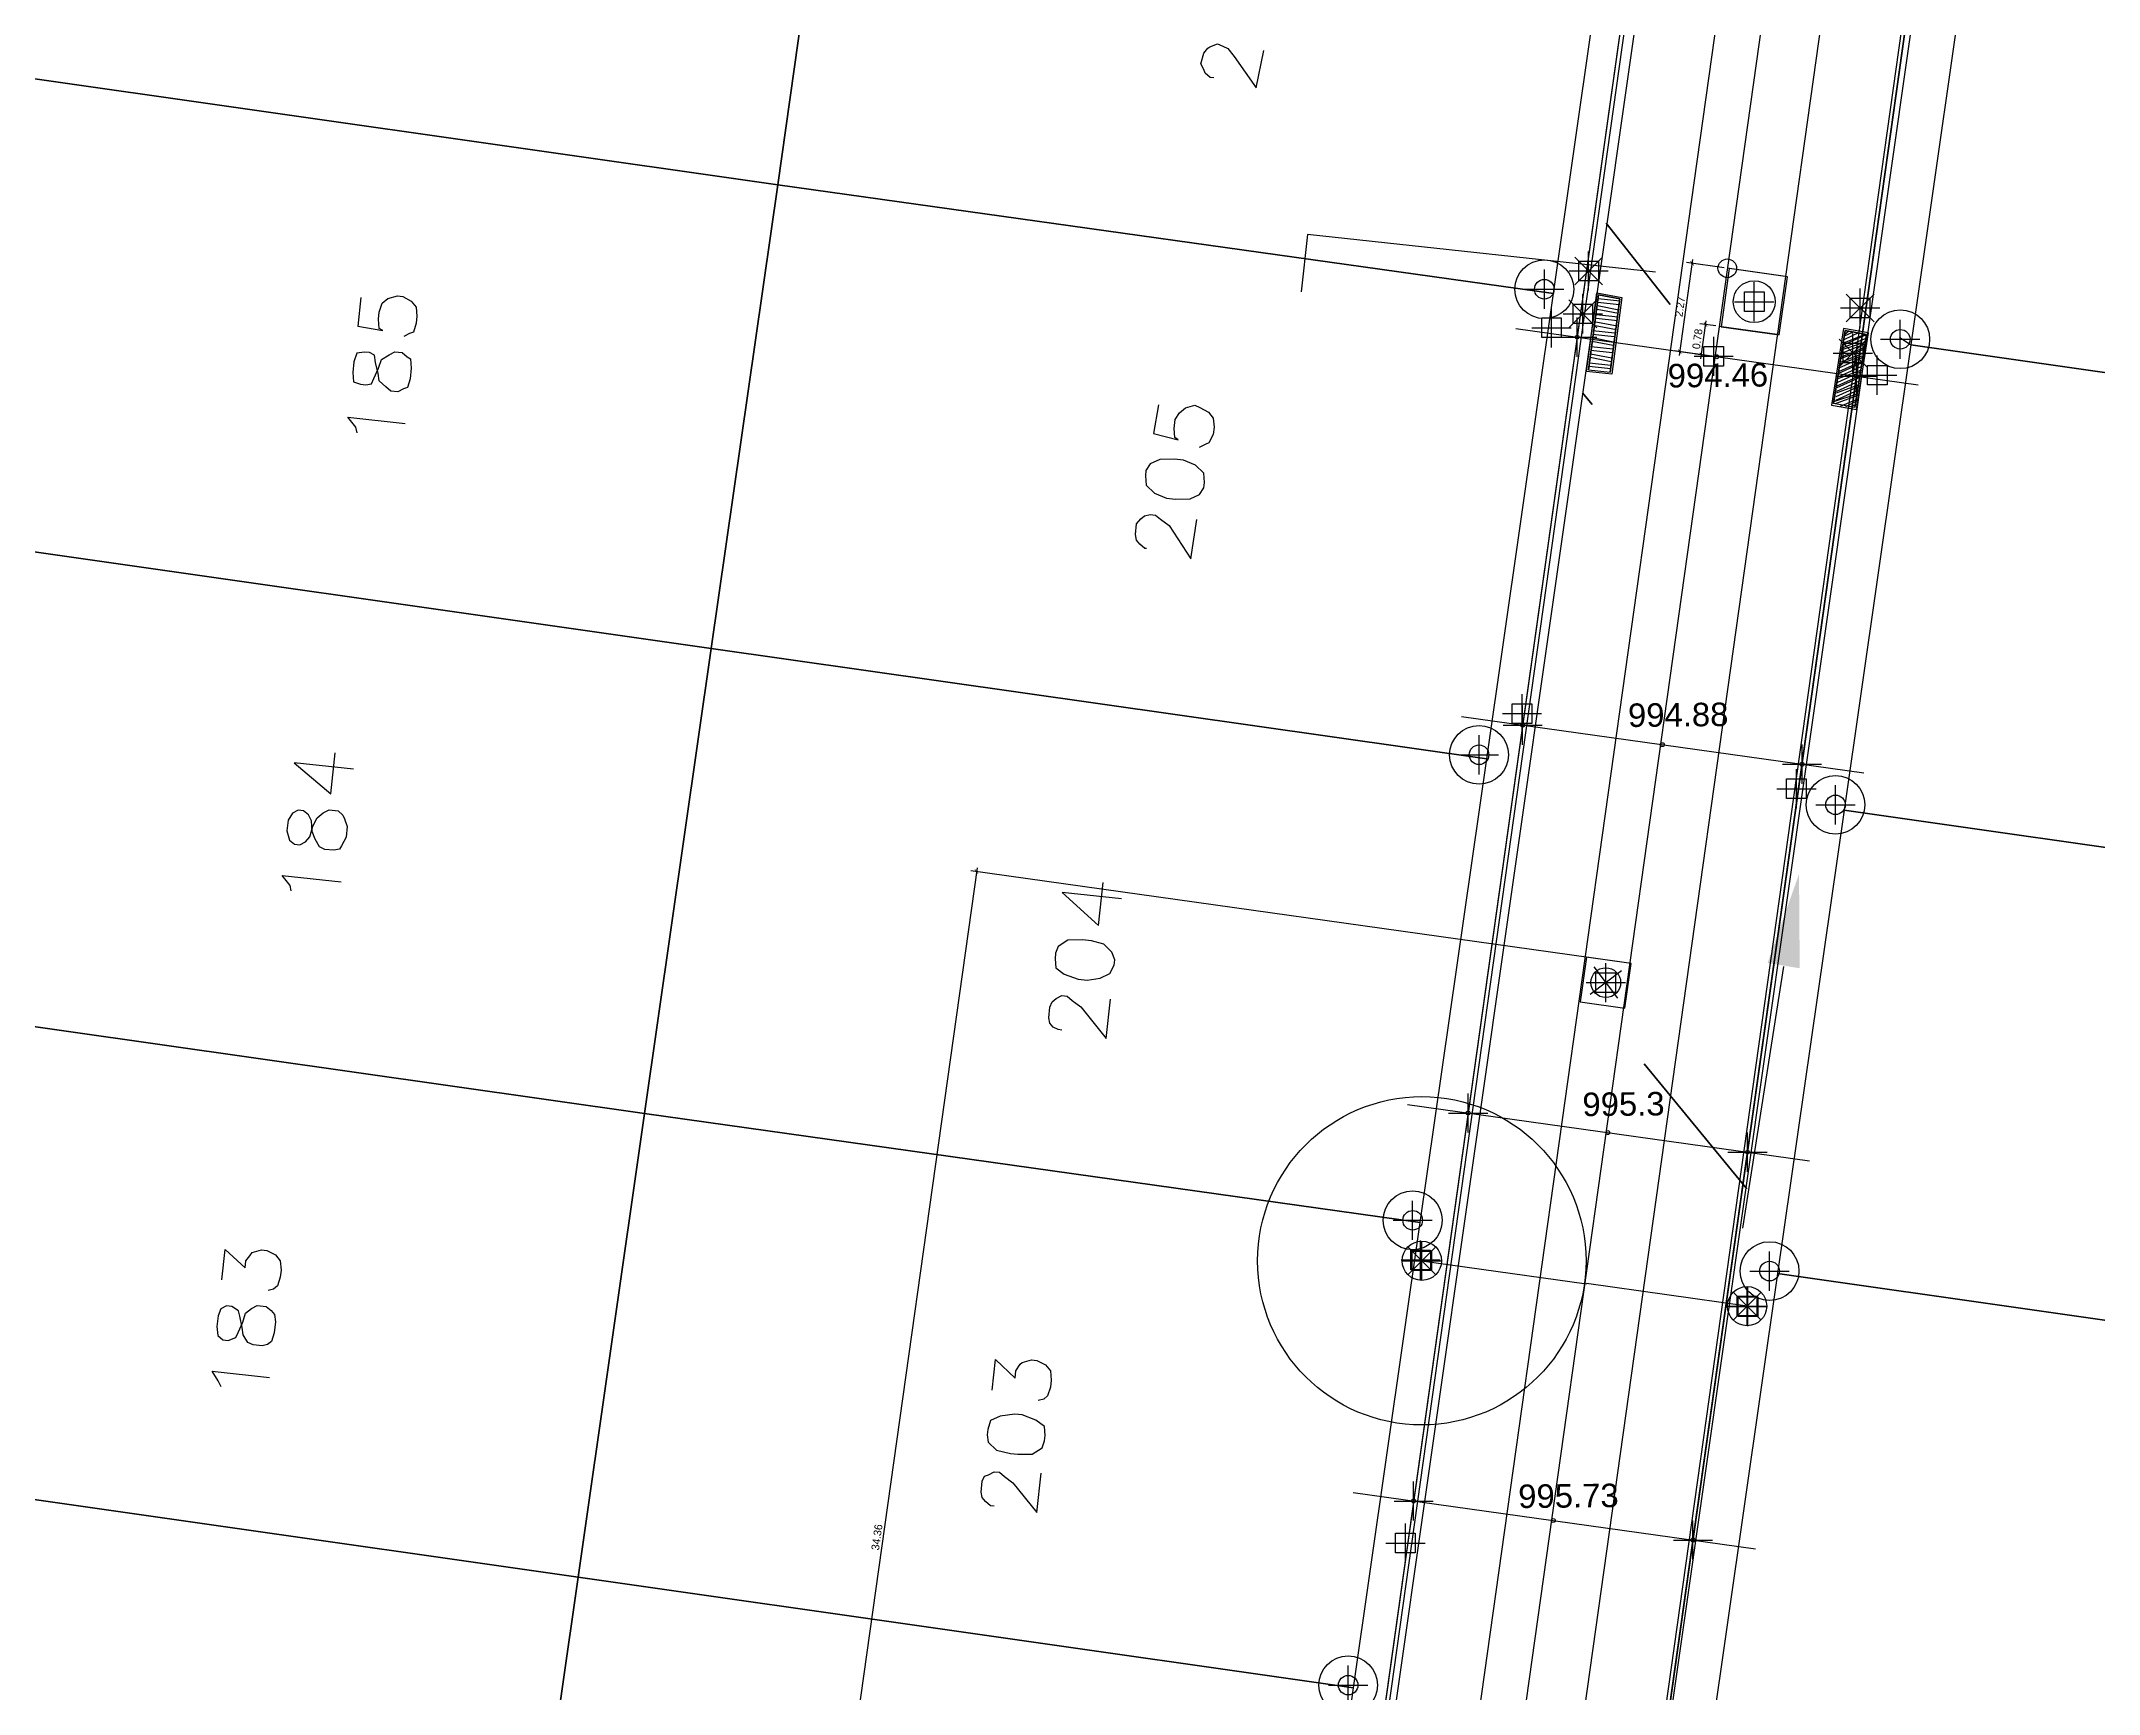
# Model space of a CAD drawing. Header units: metres. Extents: x 678 to 2349, y 417 to 1219.
# Drawn here: x 926.9 to 979.4, y 1070.9 to 1113.1 of the extents above; entities that cross this region are included whole.
import ezdxf

# ---------------------------------------------------------------- set-up
doc = ezdxf.new("R2010")
doc.units = ezdxf.units.M
doc.header["$PDMODE"] = 32
doc.header["$PDSIZE"] = 1.5
for name, color, linetype in [('12-CONDICIONES EXISTENTES', 2, 'Continuous'), ('C-ANNO-MATC-TEXT', 150, 'Continuous'), ('C-ROAD-PROF-TEXT', 11, 'Continuous'), ('LOTE 243', 1, 'Continuous'), ('PUNTOS V', 4, 'Continuous'), ('V-NODE', 1, 'Continuous'), ('V-SITE-VEGE', 80, 'Continuous')]:
    doc.layers.add(name, color=color, linetype=linetype)
for name, color, linetype, true_color in [('PDF2_area escolar', 7, 'Continuous', 0x989898), ('PDF_Geometry', 7, 'Continuous', 0x797979), ('PDF_Solid Fills', 7, 'Continuous', 0x797979)]:
    doc.layers.add(name, color=color, linetype=linetype, true_color=true_color)
doc.styles.add('CITY2', font='stylu.ttf', dxfattribs={"height": 0.2})
doc.styles.get("Standard").update_dxf_attribs({"font": 'arial.ttf'})
doc.dimstyles.new('COTAS2', dxfattribs={"dimtxt": 0.02, "dimasz": 0.1, "dimexe": 0.15, "dimexo": 0.08, "dimgap": 0.05, "dimtad": 1, "dimzin": 0, "dimdsep": 46, "dimtxsty": 'CITY2', "dimblk": 'ARCHTICK', "dimcen": 1, "dimdle": 0.1, "dimclrd": 1, "dimclre": 1, "dimclrt": 2, "dimadec": 0, "dimazin": 0, "dimtfac": 1, "dimtofl": 0, "dimtmove": 0, "dimatfit": 3, "dimldrblk": 'ARCHTICK', "dimfxl": 0.18, "dimtolj": 1, "dimtzin": 0, "dimarcsym": 0})

# ---------------------------------------------------------------- blocks, each defined once
blk = doc.blocks.new('base')
at = {"layer": 'PDF_Geometry', "lineweight": 25, "extrusion": (-0.000787417, 0.063364, 0.99799), "elevation": 0.026}
for points in [[(-314.355, -197.288), (-299.601, -195.681), (-292.744, -194.188), (-282.663, -192.111), (-274.476, -190.361), (-258.037, -185.154), (-248.029, -180.61), (-240.539, -177.71), (-228.643, -174.042), (-222.733, -172.714), (-217.384, -171.04), (-209.935, -169.248), (-202.16, -164.759), (-196.196, -160.284), (-195.073, -159.817), (-178.095, -157.457), (-154.298, -156.614), (-136.667, -154.611), (-124.436, -153.164), (-118.066, -151.474), (-100.79, -146.646), (-80.955, -140.967), (-73.385, -139.328), (-61.694, -135.822), (-40.504, -131.604), (-37.727, -130.872), (-17.661, -129.441), (1.311, -127.461), (21.092, -124.929), (41.006, -122.83), (47.376, -123.458), (63.592, -123.186), (81.402, -124.312), (85.639, -96.072), (88.705, -66.393), (92.811, -40.781), (97.16, -22.386), (100.596, -1.562), (102.483, 8.32), (109.691, 37.361), (117.528, 76.62), (126.217, 115.638), (131.513, 149.592), (134.682, 173.973), (136.916, 195.591), (139.956, 229.678), (141.558, 250.676), (142.614, 271.37), (143.252, 283.21), (147.066, 312.938), (152.58, 355.631), (153.554, 396.042), (150.869, 418.02), (151.777, 438.639), (150.959, 458.028), (151.777, 438.639), (150.869, 418.02), (153.554, 396.042), (152.58, 355.631), (147.066, 312.938), (143.252, 283.21), (142.614, 271.37), (141.558, 250.676), (139.956, 229.678), (136.916, 195.591), (134.682, 173.973), (131.513, 149.592), (126.217, 115.638), (117.528, 76.62), (109.691, 37.361), (102.483, 8.32), (100.596, -1.562), (97.16, -22.386), (92.811, -40.781), (88.705, -66.393), (85.639, -96.072), (81.402, -124.312), (63.592, -123.186), (47.376, -123.458), (41.006, -122.83), (21.092, -124.929), (1.311, -127.461), (-17.661, -129.441), (-37.727, -130.872), (-40.504, -131.604), (-61.694, -135.822), (-73.385, -139.328), (-80.955, -140.967), (-100.79, -146.646), (-118.066, -151.474), (-124.436, -153.164), (-136.667, -154.611), (-154.298, -156.614), (-178.095, -157.457), (-195.073, -159.817), (-196.196, -160.284), (-202.16, -164.759), (-209.935, -169.248), (-217.384, -171.04), (-222.733, -172.714), (-228.643, -174.042), (-240.539, -177.71), (-248.029, -180.61), (-258.037, -185.154), (-274.476, -190.361), (-282.663, -192.111), (-292.744, -194.188), (-299.601, -195.681), (-314.355, -197.288), (-312.178, -178.446), (-309.146, -157.898), (-306.876, -132.899), (-305.823, -118.002), (-298.643, -78.802), (-291.055, -45.077), (-282.252, -15.116), (-275.645, 10.473), (-270.319, 33.898), (-263.825, 63.164), (-258.15, 86.408), (-284.424, 123.888)], [(-73.972, -29.127), (-75.851, -30.477), (-73.972, -29.127), (-35.504, -35.06), (-34.154, -36.938), (-44.268, -102.03), (-86.666, -112.549), (-88.335, -111.003), (-75.851, -30.477)], [(-83.88, -89.421), (-87.172, -110.587), (-86.335, -111.337)], [(-75.283, -95.047), (-75.192, -95.058), (-75.066, -95.166), (-75.031, -95.263), (-74.956, -95.411), (-75.035, -95.68), (-75.143, -95.806), (-75.194, -95.846), (-75.388, -95.916), (-75.52, -95.853), (-75.651, -95.791), (-75.812, -95.586), (-76.364, -94.778), (-76.571, -95.727)], [(-86.493, -89.941), (-77.626, -91.009), (-77.449, -89.546)], [(-53.448, -89.702), (-53.36, -88.971), (-53.994, -88.848), (-53.908, -88.905), (-53.89, -89.139), (-53.912, -89.322), (-53.985, -89.545), (-54.139, -89.665), (-54.379, -89.729), (-54.516, -89.713), (-54.733, -89.594), (-54.854, -89.44), (-54.872, -89.206), (-54.85, -89.023), (-54.777, -88.8), (-54.68, -88.765), (-54.532, -88.691)], [(-84.756, -87.46), (-85.033, -89.375), (-85.576, -89.263), (-85.305, -87.394)], [(-84.989, -89.009), (-85.532, -88.897)], [(-85, -89.1), (-85.543, -88.989)], [(-85.011, -89.192), (-85.56, -89.126)], [(-85.022, -89.283), (-85.571, -89.217)], [(-84.878, -88.466), (-85.426, -88.4)], [(-84.894, -88.603), (-85.483, -88.486)], [(-84.951, -88.689), (-85.494, -88.577)], [(-84.962, -88.78), (-85.51, -88.714)], [(-84.973, -88.872), (-85.521, -88.806)], [(-91.539, -86.411), (-91.857, -88.274), (-91.314, -88.386), (-90.996, -86.523)], [(-91.286, -88.158), (-91.679, -88.342)], [(-91.297, -88.249), (-91.542, -88.359)], [(-91.303, -88.295), (-91.405, -88.375)], [(-84.817, -87.963), (-85.366, -87.897)], [(-84.828, -88.055), (-85.377, -87.988)], [(-84.845, -88.192), (-85.388, -88.08)], [(-84.856, -88.283), (-85.399, -88.171)], [(-84.867, -88.375), (-85.415, -88.308)], [(-91.169, -87.569), (-91.802, -87.817)], [(-91.18, -87.66), (-91.813, -87.909)], [(-91.185, -87.706), (-91.818, -87.954)], [(-91.196, -87.797), (-91.829, -88.046)], [(-91.207, -87.889), (-91.835, -88.091)], [(-91.213, -87.935), (-91.846, -88.183)], [(-91.27, -88.02), (-91.857, -88.274)], [(-91.275, -88.066), (-91.811, -88.28)], [(-84.768, -87.552), (-85.316, -87.486)], [(-84.779, -87.643), (-85.327, -87.577)], [(-84.795, -87.78), (-85.338, -87.669)], [(-84.806, -87.872), (-85.349, -87.76)], [(-91.108, -87.066), (-91.695, -87.32)], [(-91.119, -87.158), (-91.701, -87.366)], [(-91.125, -87.203), (-91.712, -87.457)], [(-91.136, -87.295), (-91.723, -87.549)], [(-91.141, -87.34), (-91.728, -87.594)], [(-91.152, -87.432), (-91.739, -87.686)], [(-91.163, -87.523), (-91.745, -87.731)], [(-91.002, -86.569), (-91.629, -86.771)], [(-91.053, -86.609), (-91.64, -86.863)], [(-91.064, -86.7), (-91.651, -86.954)], [(-91.075, -86.792), (-91.657, -87)], [(-91.081, -86.838), (-91.668, -87.091)], [(-91.092, -86.929), (-91.679, -87.183)], [(-91.097, -86.975), (-91.684, -87.229)], [(-73.767, -86.698), (-73.634, -85.972), (-74.263, -85.803), (-74.177, -85.86), (-74.158, -86.094), (-74.186, -86.323), (-74.299, -86.494), (-74.453, -86.615), (-74.693, -86.679), (-74.824, -86.617), (-75.042, -86.498), (-75.162, -86.344), (-75.181, -86.11), (-75.158, -85.927), (-75.04, -85.71), (-74.943, -85.675), (-74.794, -85.6)], [(-91.042, -86.518), (-91.624, -86.726)], [(-91.174, -86.455), (-91.613, -86.634)], [(-91.311, -86.439), (-91.607, -86.589)], [(-91.402, -86.428), (-91.596, -86.497)], [(-91.539, -86.411), (-91.539, -86.411)], [(-53.309, -86.241), (-53.28, -86.384), (-53.079, -86.64), (-54.542, -86.464)], [(-73.418, -83.03), (-73.373, -83.036), (-73.246, -83.143), (-73.166, -83.246), (-73.137, -83.389), (-73.17, -83.663), (-73.278, -83.789), (-73.38, -83.869), (-73.523, -83.898), (-73.66, -83.882), (-73.786, -83.774), (-73.998, -83.609), (-74.544, -82.755), (-74.711, -83.755)], [(-53.108, -77.64), (-51.599, -77.822), (-52.522, -77.015), (-52.649, -78.067)], [(-51.483, -74.544), (-51.453, -74.686), (-51.252, -74.942), (-52.761, -74.761)], [(-72.664, -74.079), (-71.156, -74.26), (-72.074, -73.408), (-72.206, -74.505)], [(-89.542, -72.138), (-88.74, -67.412), (-88.412, -65.457)], [(-71.103, -70.742), (-71.012, -70.753), (-70.88, -70.816), (-70.8, -70.918), (-70.771, -71.061), (-70.804, -71.335), (-70.866, -71.467), (-70.968, -71.547), (-71.116, -71.622), (-71.254, -71.605), (-71.38, -71.497), (-71.592, -71.333), (-72.235, -70.513), (-72.356, -71.519)], [(-49.591, -64.616), (-49.685, -65.393), (-50.184, -64.916), (-50.206, -65.099), (-50.313, -65.225), (-50.37, -65.311), (-50.61, -65.375), (-50.747, -65.358), (-50.964, -65.239), (-51.085, -65.086), (-51.103, -64.852), (-51.081, -64.669), (-51.008, -64.446), (-50.905, -64.365), (-50.763, -64.336)], [(-69.208, -61.557), (-69.302, -62.334), (-69.801, -61.857), (-69.823, -62.04), (-69.936, -62.212), (-69.988, -62.252), (-70.227, -62.316), (-70.364, -62.299), (-70.582, -62.18), (-70.702, -62.027), (-70.721, -61.793), (-70.698, -61.61), (-70.625, -61.387), (-70.523, -61.306), (-70.38, -61.277)], [(-49.54, -61.887), (-49.465, -62.035), (-49.31, -62.285), (-50.773, -62.109)], [(-69.222, -58.588), (-69.13, -58.599), (-69.004, -58.707), (-68.924, -58.809), (-68.894, -58.952), (-68.927, -59.226), (-68.99, -59.358), (-69.087, -59.393), (-69.235, -59.468), (-69.372, -59.451), (-69.498, -59.343), (-69.71, -59.178), (-70.313, -58.41), (-70.434, -59.416)]]:
    blk.add_lwpolyline(points, dxfattribs=at)
for points in [[(-138.576, -126.188), (-140.244, -124.642), (-124.468, -22.95), (-122.584, -21.554), (-84.121, -27.533), (-82.771, -29.411), (-95.915, -114.263), (-97.512, -115.972)], [(-83.88, -89.421), (-87.172, -110.587), (-86.335, -111.337), (-66.262, -106.382), (-64.12, -92.451)], [(-45.226, -101.126), (-44.365, -95.526), (-64.12, -92.451), (-66.262, -106.382)], [(-112.737, -84.924), (-114.58, -96.758), (-94.826, -99.834), (-92.983, -88)], [(-62.277, -80.616), (-64.12, -92.451), (-44.365, -95.526), (-42.522, -83.692)], [(-82.031, -77.541), (-83.88, -89.421), (-64.12, -92.451), (-62.277, -80.616)], [(-84.705, -87.42), (-84.993, -89.426), (-85.628, -89.303), (-85.345, -87.343)], [(-85.576, -89.263), (-85.033, -89.375), (-84.756, -87.46), (-85.305, -87.394)], [(-91.58, -86.36), (-91.908, -88.315), (-91.273, -88.437), (-90.945, -86.483)], [(-91.314, -88.386), (-91.857, -88.274), (-91.539, -86.411), (-90.996, -86.523)], [(-53.217, -87.782), (-53.235, -87.548), (-53.412, -87.481), (-53.549, -87.464), (-53.692, -87.493), (-53.754, -87.625), (-53.879, -87.888), (-53.952, -88.111), (-54.151, -88.226), (-54.299, -88.301), (-54.482, -88.279), (-54.608, -88.171), (-54.694, -88.115), (-54.712, -87.88), (-54.679, -87.606), (-54.606, -87.383), (-54.509, -87.349), (-54.361, -87.274), (-54.178, -87.296), (-54.052, -87.404), (-53.886, -87.563), (-53.862, -87.751), (-53.804, -88.036), (-53.78, -88.225), (-53.648, -88.287), (-53.511, -88.303), (-53.323, -88.28), (-53.25, -88.057)], [(-110.889, -73.044), (-112.737, -84.924), (-92.983, -88), (-91.134, -76.119)], [(-73.41, -84.886), (-73.428, -84.652), (-73.635, -84.441), (-73.944, -84.311), (-74.172, -84.284), (-74.543, -84.286), (-74.788, -84.395), (-74.902, -84.567), (-74.918, -84.704), (-74.9, -84.938), (-74.694, -85.149), (-74.385, -85.279), (-74.156, -85.306), (-73.785, -85.304), (-73.54, -85.195), (-73.427, -85.023)], [(-60.428, -68.736), (-62.277, -80.616), (-42.522, -83.692), (-40.674, -71.812)], [(-80.188, -65.706), (-82.031, -77.541), (-62.277, -80.616), (-60.428, -68.736)], [(-51.39, -76.085), (-51.454, -75.846), (-51.58, -75.738), (-51.717, -75.721), (-51.865, -75.796), (-51.973, -75.922), (-52.052, -76.191), (-52.171, -76.408), (-52.325, -76.529), (-52.473, -76.604), (-52.701, -76.576), (-52.827, -76.468), (-52.862, -76.372), (-52.931, -76.178), (-52.898, -75.903), (-52.779, -75.686), (-52.723, -75.6), (-52.58, -75.571), (-52.352, -75.598), (-52.22, -75.661), (-52.105, -75.86), (-52.035, -76.054), (-52.023, -76.334), (-51.948, -76.482), (-51.822, -76.59), (-51.685, -76.606), (-51.537, -76.531), (-51.423, -76.359)], [(-109.045, -61.209), (-110.889, -73.044), (-91.134, -76.119), (-89.291, -64.285)], [(-70.952, -72.569), (-70.971, -72.335), (-71.183, -72.17), (-71.537, -72.035), (-71.766, -72.007), (-72.097, -72.06), (-72.342, -72.17), (-72.461, -72.387), (-72.477, -72.524), (-72.408, -72.718), (-72.201, -72.929), (-71.887, -73.013), (-71.658, -73.04), (-71.287, -73.039), (-71.037, -72.884), (-70.969, -72.706)], [(-58.585, -56.902), (-60.428, -68.736), (-40.674, -71.812), (-38.83, -59.977)], [(-78.339, -53.826), (-80.188, -65.706), (-60.428, -68.736), (-58.585, -56.902)], [(-107.197, -49.329), (-109.045, -61.209), (-89.291, -64.285), (-87.442, -52.405)], [(-49.448, -63.428), (-49.466, -63.194), (-49.592, -63.086), (-49.729, -63.07), (-49.923, -63.139), (-49.985, -63.271), (-50.11, -63.534), (-50.183, -63.757), (-50.337, -63.877), (-50.485, -63.952), (-50.713, -63.925), (-50.839, -63.817), (-50.92, -63.714), (-50.943, -63.526), (-50.91, -63.252), (-50.837, -63.029), (-50.735, -62.948), (-50.592, -62.919), (-50.364, -62.947), (-50.232, -63.009), (-50.117, -63.208), (-50.093, -63.397), (-50.035, -63.682), (-50.006, -63.825), (-49.834, -63.938), (-49.697, -63.955), (-49.549, -63.88), (-49.481, -63.702)], [(-69.071, -60.415), (-69.094, -60.226), (-69.301, -60.016), (-69.661, -59.926), (-69.844, -59.904), (-70.215, -59.906), (-70.466, -60.061), (-70.533, -60.239), (-70.55, -60.376), (-70.532, -60.61), (-70.32, -60.774), (-69.965, -60.91), (-69.782, -60.932), (-69.405, -60.884), (-69.16, -60.775), (-69.087, -60.552)], [(-56.736, -45.022), (-58.585, -56.902), (-38.83, -59.977), (-36.982, -48.097)], [(-76.542, -41.986), (-78.339, -53.826), (-58.585, -56.902), (-56.736, -45.022)]]:
    blk.add_lwpolyline(points, close=True, dxfattribs=at)
at = {"layer": 'PDF_Geometry', "color": 3, "lineweight": 40, "extrusion": (-0.000787417, 0.063364, 0.99799), "elevation": 0.026}
for points in [[(-86.856, -89.109), (-85.254, -91.203)], [(-84.835, -86.57), (-84.593, -86.877)]]:
    blk.add_lwpolyline(points, dxfattribs=at)
at = {"layer": 'PDF_Geometry', "color": 6, "lineweight": 40, "extrusion": (-0.000787417, 0.063364, 0.99799), "elevation": 0.026}
blk.add_lwpolyline([(-88.533, -66.463), (-85.955, -69.695)], dxfattribs=at)
blk = doc.blocks.new('*U3341')
at = {"color": 0, "linetype": 'ByBlock', "lineweight": -2, "transparency": 16777216}
for p, q in [((-1, 0), (1, 0)), ((0, -1), (0, 1))]:
    blk.add_line(p, q, dxfattribs=at)
blk.add_circle((0, 0), 0.5, dxfattribs=at)
blk = doc.blocks.new('*U3467', base_point=(960.264, 1071.092, 996.593))
at = {"layer": 'V-NODE', "color": 90, "lineweight": -2, "xscale": 0.5, "yscale": 0.5, "zscale": 0.5}
blk.add_blockref('*U3341', (960.264, 1071.092, 996.593), dxfattribs=at)
blk = doc.blocks.new('*U3473', base_point=(961.91, 1082.959, 996.181))
at = {"layer": 'V-NODE', "color": 90, "lineweight": -2, "xscale": 0.5, "yscale": 0.5, "zscale": 0.5}
blk.add_blockref('*U3341', (961.91, 1082.959, 996.181), dxfattribs=at)
blk = doc.blocks.new('*U3476', base_point=(971.019, 1081.662, 996.289))
at = {"layer": 'V-NODE', "color": 90, "lineweight": -2, "xscale": 0.5, "yscale": 0.5, "zscale": 0.5}
blk.add_blockref('*U3341', (971.019, 1081.662, 996.289), dxfattribs=at)
blk = doc.blocks.new('*U3479', base_point=(963.604, 1094.842, 995.82))
at = {"layer": 'V-NODE', "color": 90, "lineweight": -2, "xscale": 0.5, "yscale": 0.5, "zscale": 0.5}
blk.add_blockref('*U3341', (963.604, 1094.842, 995.82), dxfattribs=at)
blk = doc.blocks.new('*U3482', base_point=(972.701, 1093.565, 995.932))
at = {"layer": 'V-NODE', "color": 90, "lineweight": -2, "xscale": 0.5, "yscale": 0.5, "zscale": 0.5}
blk.add_blockref('*U3341', (972.701, 1093.565, 995.932), dxfattribs=at)
blk = doc.blocks.new('*U3485', base_point=(965.271, 1106.726, 995.483))
at = {"layer": 'V-NODE', "color": 90, "lineweight": -2, "xscale": 0.5, "yscale": 0.5, "zscale": 0.5}
blk.add_blockref('*U3341', (965.271, 1106.726, 995.483), dxfattribs=at)
blk = doc.blocks.new('*U3488', base_point=(974.354, 1105.449, 995.567))
at = {"layer": 'V-NODE', "color": 90, "lineweight": -2, "xscale": 0.5, "yscale": 0.5, "zscale": 0.5}
blk.add_blockref('*U3341', (974.354, 1105.449, 995.567), dxfattribs=at)
blk = doc.blocks.new('*U4152')
at = {"color": 0, "linetype": 'ByBlock', "lineweight": -2, "transparency": 16777216}
for p, q in [((-1, 0), (1, 0)), ((0, -1), (0, 1))]:
    blk.add_line(p, q, dxfattribs=at)
blk = doc.blocks.new('*U4173', base_point=(971.847, 1094.603, 994.88))
at = {"layer": 'V-NODE', "color": 4, "lineweight": -2, "xscale": 0.5, "yscale": 0.5, "zscale": 0.5}
blk.add_blockref('*U4152', (971.847, 1094.603, 994.88), dxfattribs=at)
blk = doc.blocks.new('*U4176', base_point=(964.716, 1095.599, 994.88))
at = {"layer": 'V-NODE', "color": 4, "lineweight": -2, "xscale": 0.5, "yscale": 0.5, "zscale": 0.5}
blk.add_blockref('*U4152', (964.716, 1095.599, 994.88), dxfattribs=at)
blk = doc.blocks.new('*U4179', base_point=(970.456, 1084.7, 995.3))
at = {"layer": 'V-NODE', "color": 4, "lineweight": -2, "xscale": 0.5, "yscale": 0.5, "zscale": 0.5}
blk.add_blockref('*U4152', (970.456, 1084.7, 995.3), dxfattribs=at)
blk = doc.blocks.new('*U4182', base_point=(963.325, 1085.696, 995.3))
at = {"layer": 'V-NODE', "color": 4, "lineweight": -2, "xscale": 0.5, "yscale": 0.5, "zscale": 0.5}
blk.add_blockref('*U4152', (963.325, 1085.696, 995.3), dxfattribs=at)
blk = doc.blocks.new('*U4185', base_point=(969.064, 1074.797, 995.73))
at = {"layer": 'V-NODE', "color": 4, "lineweight": -2, "xscale": 0.5, "yscale": 0.5, "zscale": 0.5}
blk.add_blockref('*U4152', (969.064, 1074.797, 995.73), dxfattribs=at)
blk = doc.blocks.new('*U4188', base_point=(961.934, 1075.793, 995.73))
at = {"layer": 'V-NODE', "color": 4, "lineweight": -2, "xscale": 0.5, "yscale": 0.5, "zscale": 0.5}
blk.add_blockref('*U4152', (961.934, 1075.793, 995.73), dxfattribs=at)
blk = doc.blocks.new('*U4203', base_point=(973.238, 1104.505, 994.46))
at = {"layer": 'V-NODE', "color": 4, "lineweight": -2, "xscale": 0.5, "yscale": 0.5, "zscale": 0.5}
blk.add_blockref('*U4152', (973.238, 1104.505, 994.46), dxfattribs=at)
blk = doc.blocks.new('*U4206', base_point=(966.108, 1105.502, 994.46))
at = {"layer": 'V-NODE', "color": 4, "lineweight": -2, "xscale": 0.5, "yscale": 0.5, "zscale": 0.5}
blk.add_blockref('*U4152', (966.108, 1105.502, 994.46), dxfattribs=at)
blk = doc.blocks.new('*U4869')
at = {"color": 0, "linetype": 'ByBlock', "lineweight": -2, "transparency": 16777216}
for p, q in [((-0.71, -0.71), (0.71, 0.71)), ((-0.71, 0.71), (0.71, -0.71))]:
    blk.add_line(p, q, dxfattribs=at)
blk = doc.blocks.new('*U4872', base_point=(966.838, 1089.026))
at = {"layer": 'V-NODE', "lineweight": -2, "xscale": 0.5, "yscale": 0.5, "zscale": 0.5}
blk.add_blockref('*U4869', (966.838, 1089.026), dxfattribs=at)
blk = doc.blocks.new('*U4873', base_point=(966.253, 1106.098, 994.671))
at = {"layer": 'V-NODE', "lineweight": -2, "xscale": 0.5, "yscale": 0.5, "zscale": 0.5}
blk.add_blockref('*U4869', (966.253, 1106.098, 994.671), dxfattribs=at)
blk = doc.blocks.new('*U4874', base_point=(966.4, 1107.192, 994.667))
at = {"layer": 'V-NODE', "lineweight": -2, "xscale": 0.5, "yscale": 0.5, "zscale": 0.5}
blk.add_blockref('*U4869', (966.4, 1107.192, 994.667), dxfattribs=at)
blk = doc.blocks.new('*U4875', base_point=(973.329, 1106.248, 994.662))
at = {"layer": 'V-NODE', "lineweight": -2, "xscale": 0.5, "yscale": 0.5, "zscale": 0.5}
blk.add_blockref('*U4869', (973.329, 1106.248, 994.662), dxfattribs=at)
blk = doc.blocks.new('*U4876', base_point=(973.146, 1105.098, 994.664))
at = {"layer": 'V-NODE', "lineweight": -2, "xscale": 0.5, "yscale": 0.5, "zscale": 0.5}
blk.add_blockref('*U4869', (973.146, 1105.098, 994.664), dxfattribs=at)
blk = doc.blocks.new('*U4887', base_point=(962.144, 1081.925, 995.473))
at = {"layer": 'V-NODE', "lineweight": -2, "xscale": 0.5, "yscale": 0.5, "zscale": 0.5}
blk.add_blockref('*U4869', (962.144, 1081.925, 995.473), dxfattribs=at)
blk = doc.blocks.new('*U4888', base_point=(970.445, 1080.768, 995.5))
at = {"layer": 'V-NODE', "lineweight": -2, "xscale": 0.5, "yscale": 0.5, "zscale": 0.5}
blk.add_blockref('*U4869', (970.445, 1080.768, 995.5), dxfattribs=at)
blk = doc.blocks.new('_ArchTick')
at = {"color": 0, "linetype": 'ByBlock', "const_width": 0.15}
blk.add_lwpolyline([(-0.5, -0.5), (0.5, 0.5)], dxfattribs=at)
blk = doc.blocks.new('*D4896')
at = {"layer": '12-CONDICIONES EXISTENTES', "color": 1, "lineweight": -2, "transparency": 16777216}
blk.add_line((968.717, 1105.036), (969.058, 1107.486), dxfattribs=at)
at = {"layer": '12-CONDICIONES EXISTENTES', "color": 1, "linetype": 'Continuous', "lineweight": -2, "transparency": 16777216}
for p, q in [((969.858, 1107.273), (968.895, 1107.407)), ((969.544, 1105.021), (968.582, 1105.155))]:
    blk.add_line(p, q, dxfattribs=at)
at = {"layer": 'Defpoints', "color": 0, "transparency": 16777216}
for p in [(969.044, 1107.387), (969.937, 1107.262, 998.289), (969.623, 1105.01, 998.289)]:
    blk.add_point(p, dxfattribs=at)
at = {"layer": '12-CONDICIONES EXISTENTES', "color": 1, "lineweight": -2, "transparency": 16777216, "xscale": 0.1, "yscale": 0.1, "zscale": 0.1}
for p, rotation in [((969.044, 1107.387), 82.07648693826185), ((968.73, 1105.135), 262.0764869382618)]:
    blk.add_blockref('_ArchTick', p, dxfattribs=dict(at, rotation=rotation))
at = {"layer": '12-CONDICIONES EXISTENTES', "color": 2, "transparency": 16777216, "insert": (968.732, 1106.282), "char_height": 0.2, "attachment_point": 5, "rotation": 82.0765, "style": 'CITY2'}
blk.add_mtext('\\A1;2.27', dxfattribs=at)
blk = doc.blocks.new('*D4897')
at = {"layer": '12-CONDICIONES EXISTENTES', "color": 1, "linetype": 'Continuous', "lineweight": -2, "transparency": 16777216}
for p, q in [((969.649, 1105.788), (969.237, 1105.844)), ((969.544, 1105.014), (969.132, 1105.07))]:
    blk.add_line(p, q, dxfattribs=at)
at = {"layer": '12-CONDICIONES EXISTENTES', "color": 1, "lineweight": -2, "transparency": 16777216}
blk.add_line((969.267, 1104.951), (969.399, 1105.923), dxfattribs=at)
at = {"layer": 'Defpoints', "color": 0, "transparency": 16777216}
for p in [(969.386, 1105.823), (969.728, 1105.777, 998.289), (969.623, 1105.004, 998.289)]:
    blk.add_point(p, dxfattribs=at)
at = {"layer": '12-CONDICIONES EXISTENTES', "color": 1, "lineweight": -2, "transparency": 16777216, "xscale": 0.1, "yscale": 0.1, "zscale": 0.1}
for p, rotation in [((969.386, 1105.823), 82.24955783404336), ((969.281, 1105.05), 262.2495578340434)]:
    blk.add_blockref('_ArchTick', p, dxfattribs=dict(at, rotation=rotation))
at = {"layer": '12-CONDICIONES EXISTENTES', "color": 2, "transparency": 16777216, "insert": (969.177, 1105.458), "char_height": 0.2, "attachment_point": 5, "rotation": 82.2496, "style": 'CITY2'}
blk.add_mtext('\\A1;0.78', dxfattribs=at)
blk = doc.blocks.new('*D4900')
at = {"layer": '12-CONDICIONES EXISTENTES', "color": 1, "lineweight": -2, "transparency": 16777216}
blk.add_line((950.793, 1091.959), (945.99, 1057.736), dxfattribs=at)
at = {"layer": '12-CONDICIONES EXISTENTES', "color": 1, "linetype": 'Continuous', "lineweight": -2, "transparency": 16777216}
for p, q in [((967.369, 1089.532), (950.63, 1091.881)), ((962.594, 1055.507), (945.855, 1057.856))]:
    blk.add_line(p, q, dxfattribs=at)
at = {"layer": 'Defpoints', "color": 0, "transparency": 16777216}
for p in [(967.448, 1089.521, -0.002), (946.004, 1057.835), (962.673, 1055.496)]:
    blk.add_point(p, dxfattribs=at)
at = {"layer": '12-CONDICIONES EXISTENTES', "color": 1, "lineweight": -2, "transparency": 16777216, "xscale": 0.1, "yscale": 0.1, "zscale": 0.1}
for p, rotation in [((950.779, 1091.86), 82.01154378862294), ((946.004, 1057.835), 262.0115437886229)]:
    blk.add_blockref('_ArchTick', p, dxfattribs=dict(at, rotation=rotation))
at = {"layer": '12-CONDICIONES EXISTENTES', "color": 2, "transparency": 16777216, "insert": (948.238, 1074.869), "char_height": 0.2, "attachment_point": 5, "rotation": 82.0115, "style": 'CITY2'}
blk.add_mtext('\\A1;34.36', dxfattribs=at)
blk = doc.blocks.new('*U4907')
at = {"color": 0, "linetype": 'ByBlock', "lineweight": -2, "transparency": 16777216}
for p, q in [((-1, 0), (1, 0)), ((0, -1), (0, 1))]:
    blk.add_line(p, q, dxfattribs=at)
blk.add_lwpolyline([(-0.5, -0.5), (-0.5, 0.5), (0.5, 0.5), (0.5, -0.5)], close=True, dxfattribs=at)

msp = doc.modelspace()

# ---------------------------------------------------------------- linework, layer by layer
for points, elevation in [([(1006.69073, 1040.91278), (1004.95632, 1039.60567), (966.43486, 1044.96344), (965.12265, 1046.73826), (977.095, 1131.955), (978.57588, 1133.58751), (1019.53599, 1144.07167), (1020.87063, 1142.90279)], 1997.107), ([(957.99193, 1047.73461), (956.22391, 1046.3481), (917.80682, 1051.69963), (916.39286, 1053.50026), (925.48046, 1119.0127), (967.66015, 1129.84355), (969.318, 1128.35579)], 997.576), ([(976.09839, 1124.86268), (968.96842, 1125.8644), (958.11644, 1048.623), (965.24641, 1047.62128)], 1009.43524)]:
    msp.add_lwpolyline(points, close=True, dxfattribs=dict(elevation=elevation))
at = {"layer": '12-CONDICIONES EXISTENTES', "color": 1}
for p, q in [((971.42513, 1107.05326, -871.79142), (969.93972, 1107.2619, 994.665)), ((971.2165, 1105.56784, -871.79142), (969.73108, 1105.77648, 994.665)), ((962.144, 1081.925, 995.471), (966.34756, 1081.33442, 1009.43524)), ((970.445, 1080.768, 995.498), (966.34883, 1081.34349, 1009.43524))]:
    msp.add_line(p, q, dxfattribs=at)
at = {"layer": '12-CONDICIONES EXISTENTES', "color": 1, "elevation": 994.665}
for points in [[(972.24902, 1131.97108), (960.29019, 1046.82926)], [(973.38785, 1131.81112), (961.42901, 1046.66931)], [(974.87326, 1131.60249), (962.91443, 1046.46067)]]:
    msp.add_lwpolyline(points, dxfattribs=at)
at = {"layer": '12-CONDICIONES EXISTENTES', "color": 1}
for points, elevation in [([(969.78007, 1105.76949), (971.26551, 1105.56106), (971.47394, 1107.04651), (969.98849, 1107.25494)], -0.00092), ([(967.32743, 1088.37661), (967.48739, 1089.51543), (966.34857, 1089.67539), (966.18861, 1088.53657)], -0.002)]:
    msp.add_lwpolyline(points, close=True, dxfattribs=dict(at, elevation=elevation))
for centre, radius in [((969.93972, 1107.2619, 994.665), 0.23738), ((970.627, 1106.408, -0.00092), 0.535), ((966.838, 1089.026, -0.002), 0.38), ((962.144, 1081.925, 995.471), 4.19), ((962.144, 1081.925, 995.471), 0.5), ((970.445, 1080.768, 995.498), 0.5)]:
    msp.add_circle(centre, radius, dxfattribs=at)
for p in [(965.271, 1106.726, 995.483), (974.354, 1105.449, 995.567), (963.604, 1094.842, 995.82), (972.701, 1093.565, 995.932), (961.91, 1082.959, 996.181), (971.019, 1081.662, 996.289), (960.264, 1071.092, 996.593)]:
    msp.add_point(p, dxfattribs=at)
at = {"layer": 'LOTE 243', "color": 1, "elevation": 1009.43524}
for points in [[(976.99573, 1131.96846), (965.07922, 1047.15006), (962.46607, 1028.44811), (952.78003, 959.1458), (950.94785, 946.05157), (937.95342, 853.36412)], [(977.09476, 1131.95454), (965.17825, 1047.13615), (962.56511, 1028.43427), (952.87906, 959.13196), (951.04689, 946.03771), (938.06969, 853.47319)]]:
    msp.add_lwpolyline(points, dxfattribs=at)
at = {"layer": 'LOTE 243', "color": 1, "linetype": 'ByBlock', "elevation": 1009.43524}
for points in [[(969.31839, 1128.35544), (958.04827, 1048.13787), (955.43438, 1029.43062), (945.74837, 960.12858), (943.91635, 947.03543), (930.42045, 850.77109)], [(969.41742, 1128.34152), (958.1473, 1048.12396), (957.85334, 1046.02015)]]:
    msp.add_lwpolyline(points, dxfattribs=at)
at = {"layer": 'PDF_Solid Fills', "transparency": 33554559, "extrusion": (-0.000787417, 0.063364, 0.99799)}
msp.add_solid([(-984.43231, -1012.19315, 1060.76006), (-985.26165, -1014.45815, 1060.76006), (-985.24954, -1012.04832, 1060.76006)], dxfattribs=at)
at = {"layer": 'PUNTOS V', "color": 1}
msp.add_line((974.33636, 1105.50121, 996.41512), (974.62027, 1105.30888, 993.48698), dxfattribs=at)
at = {"layer": 'PUNTOS V', "color": 1, "elevation": 998.289}
for points in [[(964.54364, 1105.72025), (974.80902, 1104.28583)], [(963.15975, 1095.81647), (973.42513, 1094.38205)], [(961.77585, 1085.91269), (972.04124, 1084.47827)], [(960.39196, 1076.00891), (970.65734, 1074.57449)]]:
    msp.add_lwpolyline(points, dxfattribs=at)
at = {"layer": 'PUNTOS V', "color": 1}
for centre in [(966.1078, 1105.50333, 998.289), (969.67294, 1105.00352, 998.289), (973.23807, 1104.5037, 998.289), (964.71652, 1095.60059, 998.289), (968.28166, 1095.10077, 998.289), (971.84679, 1094.60095, 998.289), (963.32524, 1085.69784, 998.289), (966.89037, 1085.19802, 998.289), (970.45551, 1084.6982, 998.289), (961.93396, 1075.79509, 998.289), (965.49909, 1075.29528, 998.289), (969.06423, 1074.79546, 998.289)]:
    msp.add_circle(centre, 0.05, dxfattribs=at)

# ---------------------------------------------------------------- block references
at = {"layer": 'C-ANNO-MATC-TEXT', "lineweight": -2, "xscale": 0.5, "yscale": 0.5, "zscale": 0.5}
for p in [(966.4, 1107.192, 994.665), (966.253, 1106.098, 994.669), (970.627, 1106.408, -0.002), (973.329, 1106.248, 994.66), (965.454, 1105.743, 994.363), (969.593, 1105.015, 994.458), (973.146, 1105.098, 994.662), (973.767, 1104.532, 994.405), (964.702, 1095.892, 995.177), (971.705, 1093.976, 995.224), (966.838, 1089.026, -0.002), (962.114, 1081.947, 995.21), (962.144, 1081.925, 995.471), (970.445, 1080.768, 995.498), (970.468, 1080.756, 995.314), (961.725, 1074.718, 996.089)]:
    msp.add_blockref('*U4907', p, dxfattribs=at)
at = {"layer": 'PDF2_area escolar'}
msp.add_blockref('base', (882.736, 1016.336, 999.038), dxfattribs=at)
at = {"layer": 'V-NODE'}
for name, p in [('*U4874', (966.4, 1107.192, 994.665)), ('*U3485', (965.271, 1106.726, 995.483)), ('*U4875', (973.329, 1106.248, 994.66)), ('*U4873', (966.253, 1106.098, 994.669)), ('*U4876', (973.146, 1105.098, 994.662)), ('*U3488', (974.354, 1105.449, 995.567)), ('*U3479', (963.604, 1094.842, 995.82)), ('*U3482', (972.701, 1093.565, 995.932)), ('*U3473', (961.91, 1082.959, 996.181)), ('*U4887', (962.144, 1081.925, 995.471)), ('*U3476', (971.019, 1081.662, 996.289)), ('*U4888', (970.445, 1080.768, 995.498)), ('*U3467', (960.264, 1071.092, 996.593))]:
    msp.add_blockref(name, p, dxfattribs=at)
at = {"layer": 'V-NODE', "rotation": 262.0046660526957}
msp.add_blockref('*U4872', (966.838, 1089.026, -0.002), dxfattribs=at)
at = {"layer": 'V-SITE-VEGE'}
for name, p in [('*U4206', (966.108, 1105.502, 994.459)), ('*U4203', (973.238, 1104.505, 994.459)), ('*U4176', (964.716, 1095.599, 994.879)), ('*U4173', (971.847, 1094.603, 994.879)), ('*U4182', (963.325, 1085.696, 995.299)), ('*U4179', (970.456, 1084.7, 995.299)), ('*U4188', (961.934, 1075.793, 995.729)), ('*U4185', (969.064, 1074.797, 995.729))]:
    msp.add_blockref(name, p, dxfattribs=at)

# ---------------------------------------------------------------- texts
at = {"layer": 'C-ROAD-PROF-TEXT', "color": 11, "linetype": 'Continuous', "lineweight": -3, "char_height": 0.6, "attachment_point": 8, "rotation": 0.571108}
for s, insert in [('{\\C2;994.46}', (969.70262, 1104.22215, 2007.72424)), ('{\\C2;994.88}', (968.68958, 1095.55518, 2007.72424)), ('{\\C2;995.3}', (967.29354, 1085.61852, 2007.72424)), ('{\\C2;995.73}', (965.88833, 1075.61668, 2007.72424))]:
    msp.add_mtext(s, dxfattribs=dict(at, insert=insert))

# ---------------------------------------------------------------- dimensions: what is measured, and where the dimension line sits
at = {"layer": '12-CONDICIONES EXISTENTES', "color": 1}
for p1, p2, distance, picture, middle in [((969.62342, 1105.01044, 998.289), (969.93683, 1107.2623, 998.289), 0.90155, '*D4896', (968.73151, 1106.28231)), ((969.62294, 1105.00352, 998.289), (969.72819, 1105.77688, 998.289), 0.34543, '*D4897', (969.17682, 1105.45808)), ((967.44787, 1089.52098, -0.002), (962.67294, 1055.4959), -16.83258, '*D4900', (948.2382, 1074.86919))]:
    dim = msp.add_aligned_dim(p1=p1, p2=p2, distance=distance, dimstyle='COTAS2', dxfattribs=at)
    dim.commit()
    dim.dimension.update_dxf_attribs({"geometry": picture, "text_midpoint": middle})

doc.saveas('drawing.dxf')
